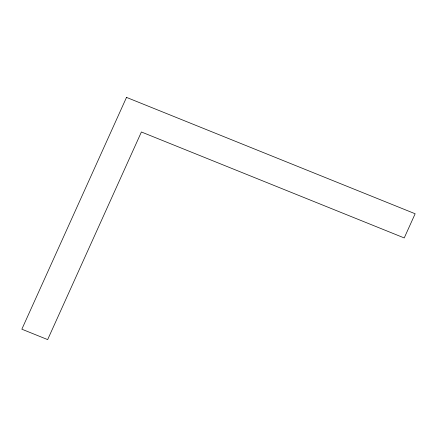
<?xml version="1.0" encoding="UTF-8"?>
<svg xmlns="http://www.w3.org/2000/svg" width="437" height="437" viewBox="0 0 437 437"><rect width="100%" height="100%" fill="white"/><g stroke="black" fill="none" stroke-linecap="round" stroke-linejoin="round"><path stroke-width="0.66" d="M126.511 97.396L21.85 329.198L47.66 339.604L141.402 131.985L404.23 237.941L415.15 213.759L126.511 97.396"/></g></svg>
